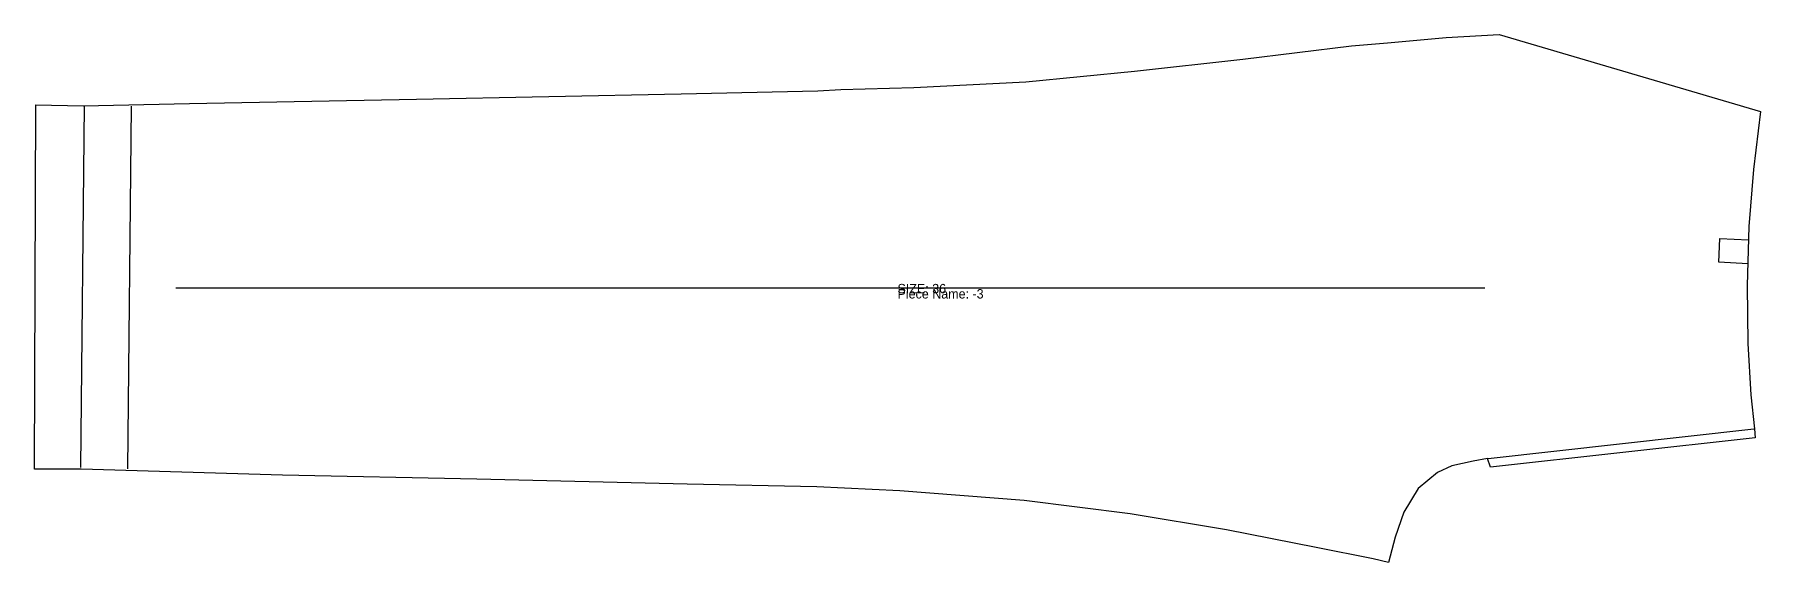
# Model space of a CAD drawing. Extents: x 0 to 2576, y 0 to 49.
# Drawn here: x 1240.32 to 1286.5, y 0 to 14.13 of the extents above; entities that cross this region are included whole.
import ezdxf

# ---------------------------------------------------------------- set-up
doc = ezdxf.new("R2010")
doc.units = 0

# ---------------------------------------------------------------- blocks, each defined once
blk = doc.blocks.new('1111-3_36')
at = {"layer": '1'}
blk.add_lwpolyline([(0.0329, 12.2521), (1.304, 12.2212), (4.1433, 12.2866), (10.223, 12.3985), (17.3021, 12.5469), (20.9616, 12.6243), (21.5708, 12.6551), (23.5293, 12.7097), (26.5257, 12.8627), (29.4297, 13.154), (32.3331, 13.4754), (35.2361, 13.8268), (36.2058, 13.9077), (37.772, 14.0529), (39.1901, 14.1313), (46.1818, 12.0746), (45.9959, 10.5184), (45.873, 8.9956), (45.8261, 7.4109), (45.842, 5.8595), (45.9281, 4.4906), (46.0244, 3.5789), (46.0399, 3.3392), (38.9568, 2.5472), (38.8814, 2.7855), (38.498, 2.7158), (37.9228, 2.5874), (37.539, 2.41), (37.0216, 1.9807), (36.6381, 1.3471), (36.4027, 0.6775), (36.2307, 0), (35.8189, 0.0955), (34.2932, 0.3988), (31.8942, 0.8725), (29.3155, 1.3041), (26.4771, 1.6628), (23.1491, 1.9158), (20.9347, 2.021), (17.4623, 2.0947), (11.8382, 2.2274), (6.6347, 2.3381), (1.2504, 2.4955), (0, 2.4969), (0.0329, 12.2521)], close=True, dxfattribs=at)
at = {"layer": '5'}
blk.add_line((3.783, 7.3506), (38.8021, 7.3506), dxfattribs=at)
at = {"layer": '7'}
blk.add_line((3.783, 7.3506), (38.8021, 7.3506), dxfattribs=at)
at = {"layer": '8'}
for p, q in [((1.2392, 2.5452), (1.3337, 12.2318)), ((2.5005, 2.504), (2.5945, 12.2106)), ((46.0046, 3.5685), (38.8916, 2.7758))]:
    blk.add_line(p, q, dxfattribs=at)
blk.add_lwpolyline([(45.8392, 7.9958), (45.068, 8.0382), (45.0936, 8.6689), (45.8645, 8.6365)], dxfattribs=at)
at = {"layer": '1'}
for s, p in [('SIZE: 36', (23.0909, 7.2056)), ('Piece Name: -3', (23.0909, 7.0656))]:
    blk.add_text(s, height=0.25, dxfattribs=at).set_placement(p)

msp = doc.modelspace()

# ---------------------------------------------------------------- block references
at = {"layer": '1'}
msp.add_blockref('1111-3_36', (1240.3198, 0), dxfattribs=at)

doc.saveas('drawing.dxf')
